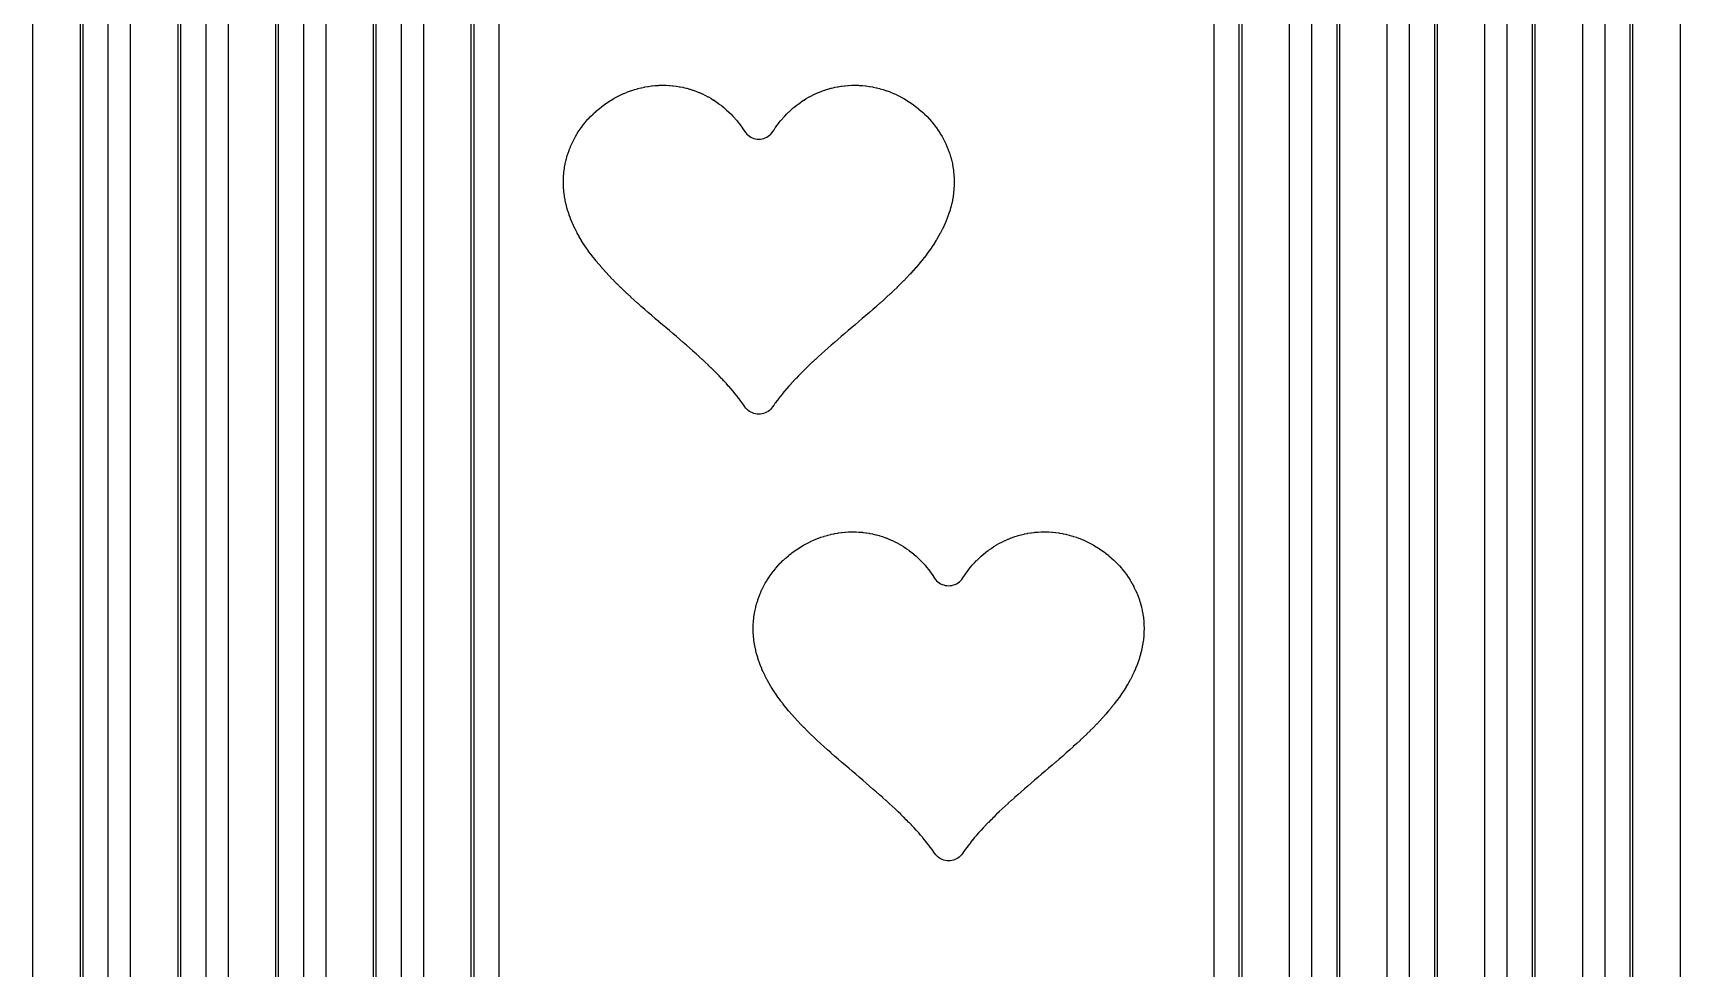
# Model space of a CAD drawing. Header units: metres. Extents: x 9 to 1211, y 9 to 2781.
# Drawn here: x 9 to 599, y 344 to 679 of the extents above; entities that cross this region are included whole.
import ezdxf

# ---------------------------------------------------------------- set-up
doc = ezdxf.new("R2010")
doc.units = ezdxf.units.M
for name, color, linetype in [('ACIKLIK', 5, 'Continuous'), ('CAM_SABLON', 4, 'Continuous'), ('DIS_KENAR_V91_Z3', 1, 'Continuous'), ('LAMBA_T4_Z4', 3, 'Continuous')]:
    doc.layers.add(name, color=color, linetype=linetype)

msp = doc.modelspace()

# ---------------------------------------------------------------- linework, layer by layer
at = {"layer": 'ACIKLIK'}
for points in [[(36, 304.12), (36, 1093.88)], [(71, 304.12), (71, 1093.88)], [(106, 304.12), (106, 1093.88)], [(141, 304.12), (141, 1093.88)], [(176, 304.12), (176, 1093.88)], [(432, 1093.88), (432, 304.12)], [(467, 1093.88), (467, 304.12)], [(502, 1093.88), (502, 304.12)], [(537, 1093.88), (537, 304.12)], [(572, 1093.88), (572, 304.12)]]:
    msp.add_lwpolyline(points, dxfattribs=at)
at = {"layer": 'CAM_SABLON'}
for points in [[(27, 304.08), (27, 1093.92)], [(62, 304.08), (62, 1093.92)], [(97, 304.08), (97, 1093.92)], [(132, 304.08), (132, 1093.92)], [(167, 304.08), (167, 1093.92)], [(441, 1093.92), (441, 304.08)], [(476, 1093.92), (476, 304.08)], [(511, 1093.92), (511, 304.08)], [(546, 1093.92), (546, 304.08)], [(581, 1093.92), (581, 304.08)]]:
    msp.add_lwpolyline(points, dxfattribs=at)
at = {"layer": 'DIS_KENAR_V91_Z3'}
for points in [[(9, 304), (9, 1094)], [(44, 304), (44, 1094)], [(79, 304), (79, 1094)], [(114, 304), (114, 1094)], [(149, 304), (149, 1094)], [(459, 1094), (459, 304)], [(494, 1094), (494, 304)], [(529, 1094), (529, 304)], [(564, 1094), (564, 304)], [(599, 1094), (599, 304)]]:
    msp.add_lwpolyline(points, dxfattribs=at)
for points in [[(209.76, 598.52), (209.68, 598.62), (208.82, 599.75), (208.75, 599.85), (207.92, 600.98), (207.84, 601.09), (207.05, 602.22), (206.97, 602.34), (206.22, 603.47), (206.14, 603.6), (205.43, 604.73), (205.35, 604.86), (204.69, 605.99), (204.6, 606.14), (203.98, 607.27), (203.9, 607.42), (203.31, 608.54), (203.23, 608.7), (202.69, 609.83), (202.62, 609.99), (202.12, 611.12), (202.04, 611.29), (201.59, 612.41), (201.52, 612.59), (201.11, 613.71), (201.04, 613.9), (200.68, 615.01), (200.61, 615.21), (200.29, 616.32), (200.23, 616.52), (199.95, 617.63), (199.9, 617.84), (199.67, 618.94), (199.63, 619.16), (199.43, 620.25), (199.4, 620.47), (199.25, 621.56), (199.22, 621.79), (199.12, 622.87), (199.1, 623.1), (199.03, 624.18), (199.02, 624.42), (199, 625.49), (199, 625.72), (199.02, 626.79), (199.03, 627.03), (199.1, 628.09), (199.12, 628.33), (199.22, 629.38), (199.25, 629.62), (199.4, 630.66), (199.44, 630.9), (199.62, 631.94), (199.67, 632.17), (199.9, 633.2), (199.96, 633.43), (200.23, 634.46), (200.3, 634.68), (200.61, 635.7), (200.68, 635.92), (201.04, 636.92), (201.12, 637.14), (201.51, 638.13), (201.6, 638.35), (202.03, 639.32), (202.13, 639.53), (202.6, 640.5), (202.71, 640.7), (203.22, 641.65), (203.33, 641.85), (203.88, 642.78), (204, 642.97), (204.58, 643.89), (204.71, 644.08), (205.33, 644.97), (205.46, 645.15), (206.12, 646.03), (206.25, 646.2), (206.94, 647.06), (207.08, 647.23), (207.81, 648.06), (207.95, 648.22), (208.71, 649.03), (208.86, 649.18), (209.65, 649.96), (209.8, 650.11), (210.62, 650.87), (210.78, 651.01), (211.62, 651.73), (211.78, 651.87), (212.65, 652.57), (212.82, 652.7), (213.71, 653.36), (213.89, 653.48), (214.8, 654.12), (214.98, 654.23), (215.92, 654.83), (216.1, 654.94), (217.05, 655.51), (217.24, 655.61), (218.21, 656.14), (218.4, 656.24), (219.39, 656.73), (219.58, 656.82), (220.58, 657.28), (220.78, 657.36), (221.8, 657.78), (222, 657.86), (223.02, 658.24), (223.22, 658.31), (224.26, 658.65), (224.46, 658.72), (225.5, 659.02), (225.72, 659.08), (226.76, 659.34), (226.97, 659.39), (228.02, 659.61), (228.24, 659.65), (229.29, 659.84), (229.5, 659.87), (230.56, 660.01), (230.78, 660.04), (231.82, 660.15), (232.05, 660.16), (233.09, 660.23), (233.31, 660.24), (234.36, 660.27), (234.58, 660.27), (235.61, 660.26), (235.84, 660.25), (236.87, 660.2), (237.09, 660.18), (238.11, 660.1), (238.33, 660.07), (239.35, 659.95), (239.57, 659.92), (240.57, 659.75), (240.79, 659.71), (241.78, 659.52), (241.99, 659.47), (242.97, 659.24), (243.18, 659.18), (244.15, 658.91), (244.36, 658.85), (245.3, 658.55), (245.51, 658.48), (246.44, 658.15), (246.65, 658.07), (247.56, 657.7), (247.76, 657.62), (248.66, 657.23), (248.85, 657.14), (249.73, 656.71), (249.92, 656.62), (250.78, 656.16), (250.96, 656.06), (251.8, 655.58), (251.98, 655.48), (252.8, 654.97), (252.97, 654.86), (253.77, 654.33), (253.93, 654.21), (254.71, 653.66), (254.86, 653.54), (255.62, 652.97), (255.77, 652.85), (256.5, 652.25), (256.64, 652.13), (257.35, 651.51), (257.48, 651.39), (258.16, 650.76), (258.3, 650.63), (258.95, 649.99), (259.08, 649.86), (259.71, 649.2), (259.83, 649.08), (260.43, 648.41), (260.54, 648.28), (261.12, 647.6), (261.23, 647.47), (261.78, 646.79), (261.88, 646.66), (262.4, 645.97), (262.5, 645.84), (262.99, 645.15), (263.08, 645.02), (263.55, 644.33), (263.64, 644.2), (263.87, 643.84), (264.31, 643.23), (264.7, 642.78), (265.14, 642.37), (265.62, 642.01), (266.13, 641.7), (266.67, 641.44), (267.23, 641.23), (267.81, 641.09), (268.4, 641), (269, 640.97), (269.6, 641), (270.19, 641.09), (270.77, 641.23), (271.33, 641.44), (271.87, 641.7), (272.38, 642.01), (272.86, 642.37), (273.3, 642.78), (273.69, 643.23), (274.13, 643.84), (274.36, 644.2), (274.45, 644.33), (274.92, 645.02), (275.01, 645.15), (275.5, 645.84), (275.6, 645.97), (276.12, 646.66), (276.22, 646.79), (276.77, 647.47), (276.88, 647.6), (277.46, 648.28), (277.57, 648.41), (278.17, 649.08), (278.29, 649.2), (278.92, 649.86), (279.05, 649.99), (279.7, 650.63), (279.84, 650.76), (280.52, 651.39), (280.65, 651.51), (281.36, 652.13), (281.5, 652.25), (282.23, 652.85), (282.38, 652.97), (283.14, 653.54), (283.29, 653.66), (284.07, 654.21), (284.23, 654.33), (285.03, 654.86), (285.2, 654.97), (286.02, 655.48), (286.2, 655.58), (287.04, 656.06), (287.22, 656.16), (288.08, 656.62), (288.27, 656.71), (289.15, 657.14), (289.34, 657.23), (290.24, 657.62), (290.44, 657.7), (291.35, 658.07), (291.56, 658.15), (292.49, 658.48), (292.7, 658.55), (293.64, 658.85), (293.85, 658.91), (294.82, 659.18), (295.03, 659.24), (296.01, 659.47), (296.22, 659.52), (297.21, 659.71), (297.43, 659.75), (298.43, 659.92), (298.65, 659.95), (299.67, 660.07), (299.89, 660.1), (300.91, 660.18), (301.13, 660.2), (302.16, 660.25), (302.39, 660.26), (303.42, 660.27), (303.64, 660.27), (304.69, 660.24), (304.91, 660.23), (305.95, 660.16), (306.18, 660.15), (307.23, 660.04), (307.44, 660.01), (308.5, 659.87), (308.71, 659.84), (309.76, 659.65), (309.98, 659.61), (311.03, 659.39), (311.24, 659.34), (312.28, 659.08), (312.5, 659.02), (313.54, 658.72), (313.74, 658.65), (314.78, 658.31), (314.98, 658.24), (316, 657.86), (316.2, 657.78), (317.22, 657.36), (317.42, 657.28), (318.42, 656.82), (318.61, 656.73), (319.6, 656.24), (319.79, 656.14), (320.76, 655.61), (320.95, 655.51), (321.9, 654.94), (322.08, 654.83), (323.02, 654.23), (323.2, 654.12), (324.11, 653.48), (324.29, 653.36), (325.18, 652.7), (325.35, 652.57), (326.22, 651.87), (326.38, 651.73), (327.22, 651.01), (327.38, 650.87), (328.2, 650.11), (328.35, 649.96), (329.14, 649.18), (329.29, 649.03), (330.05, 648.22), (330.19, 648.06), (330.92, 647.23), (331.06, 647.06), (331.75, 646.2), (331.88, 646.03), (332.54, 645.15), (332.67, 644.97), (333.29, 644.08), (333.42, 643.89), (334, 642.97), (334.12, 642.78), (334.67, 641.85), (334.78, 641.65), (335.29, 640.7), (335.4, 640.5), (335.87, 639.53), (335.97, 639.32), (336.4, 638.35), (336.49, 638.13), (336.88, 637.14), (336.96, 636.92), (337.32, 635.92), (337.39, 635.7), (337.7, 634.68), (337.77, 634.46), (338.04, 633.43), (338.1, 633.2), (338.33, 632.17), (338.38, 631.94), (338.56, 630.9), (338.6, 630.66), (338.75, 629.62), (338.78, 629.38), (338.88, 628.33), (338.9, 628.09), (338.97, 627.03), (338.98, 626.79), (339, 625.72), (339, 625.49), (338.98, 624.42), (338.97, 624.18), (338.9, 623.1), (338.88, 622.87), (338.78, 621.79), (338.75, 621.56), (338.6, 620.47), (338.57, 620.25), (338.37, 619.16), (338.33, 618.94), (338.1, 617.84), (338.05, 617.63), (337.77, 616.52), (337.71, 616.32), (337.39, 615.21), (337.32, 615.01), (336.96, 613.9), (336.89, 613.71), (336.48, 612.59), (336.41, 612.41), (335.96, 611.29), (335.88, 611.12), (335.38, 609.99), (335.31, 609.83), (334.77, 608.7), (334.69, 608.54), (334.1, 607.42), (334.02, 607.27), (333.4, 606.14), (333.31, 605.99), (332.65, 604.86), (332.57, 604.73), (331.86, 603.6), (331.78, 603.47), (331.03, 602.34), (330.95, 602.22), (330.16, 601.09), (330.08, 600.98), (329.25, 599.85), (329.18, 599.75), (328.31, 598.61), (328.24, 598.52), (327.37, 597.43), (327.3, 597.34), (326.37, 596.21), (326.3, 596.13), (325.33, 595), (325.26, 594.92), (324.26, 593.79), (324.2, 593.72), (323.17, 592.6), (323.11, 592.53), (322.05, 591.41), (321.99, 591.35), (320.91, 590.23), (320.85, 590.18), (319.74, 589.06), (319.69, 589.01), (318.56, 587.9), (318.51, 587.85), (317.36, 586.74), (317.32, 586.7), (316.14, 585.59), (316.1, 585.56), (314.91, 584.45), (314.88, 584.42), (313.67, 583.32), (313.64, 583.29), (312.42, 582.19), (312.39, 582.17), (311.16, 581.07), (311.13, 581.05), (309.89, 579.96), (309.87, 579.94), (308.62, 578.85), (308.6, 578.84), (307.35, 577.75), (307.33, 577.74), (306.08, 576.66), (306.07, 576.65), (304.8, 575.57), (304.8, 575.57), (303.54, 574.49), (302.27, 573.42), (301.02, 572.35), (299.78, 571.3), (298.55, 570.24), (297.34, 569.2), (296.13, 568.16), (294.94, 567.12), (293.77, 566.1), (292.61, 565.07), (292.57, 565.04), (291.47, 564.05), (291.43, 564.02), (290.36, 563.04), (290.32, 563), (289.27, 562.04), (289.22, 562), (288.2, 561.05), (288.15, 561), (287.16, 560.06), (287.1, 560.01), (286.14, 559.08), (286.08, 559.03), (285.15, 558.11), (285.09, 558.05), (284.18, 557.15), (284.12, 557.09), (283.25, 556.2), (283.18, 556.13), (282.34, 555.26), (282.27, 555.19), (281.47, 554.33), (281.4, 554.25), (280.62, 553.41), (280.55, 553.33), (279.81, 552.51), (279.73, 552.42), (279.02, 551.61), (278.95, 551.52), (278.27, 550.73), (278.19, 550.63), (277.55, 549.86), (277.47, 549.76), (276.87, 549.01), (276.79, 548.9), (276.21, 548.17), (276.13, 548.06), (275.59, 547.35), (275.51, 547.24), (275, 546.54), (274.92, 546.43), (274.45, 545.76), (274.36, 545.63), (273.96, 545.04), (273.61, 544.58), (273.21, 544.15), (272.78, 543.76), (272.31, 543.41), (271.81, 543.12), (271.28, 542.87), (270.73, 542.67), (270.16, 542.53), (269.58, 542.45), (269, 542.42), (268.42, 542.45), (267.84, 542.53), (267.27, 542.67), (266.72, 542.87), (266.19, 543.12), (265.69, 543.41), (265.22, 543.76), (264.79, 544.15), (264.39, 544.58), (264.04, 545.04), (263.64, 545.63), (263.55, 545.76), (263.08, 546.43), (263, 546.54), (262.49, 547.24), (262.41, 547.35), (261.87, 548.06), (261.79, 548.17), (261.21, 548.9), (261.13, 549.01), (260.53, 549.76), (260.45, 549.86), (259.81, 550.63), (259.73, 550.73), (259.05, 551.52), (258.98, 551.61), (258.27, 552.42), (258.19, 552.51), (257.45, 553.33), (257.38, 553.41), (256.6, 554.25), (256.53, 554.33), (255.73, 555.19), (255.66, 555.26), (254.82, 556.13), (254.75, 556.2), (253.88, 557.09), (253.82, 557.15), (252.91, 558.05), (252.85, 558.11), (251.92, 559.03), (251.86, 559.08), (250.9, 560.01), (250.84, 560.06), (249.85, 561), (249.8, 561.05), (248.78, 562), (248.73, 562.04), (247.68, 563), (247.64, 563.04), (246.57, 564.02), (246.53, 564.05), (245.43, 565.04), (245.39, 565.07), (244.27, 566.06), (243.09, 567.09), (241.9, 568.13), (240.69, 569.18), (239.47, 570.23), (238.23, 571.29), (236.98, 572.35), (235.73, 573.42), (234.47, 574.49), (233.21, 575.56), (233.2, 575.57), (231.94, 576.64), (231.93, 576.65), (230.68, 577.73), (230.66, 577.74), (229.41, 578.83), (229.4, 578.84), (228.15, 579.93), (228.13, 579.94), (226.89, 581.03), (226.87, 581.05), (225.64, 582.14), (225.61, 582.17), (224.39, 583.26), (224.36, 583.29), (223.16, 584.39), (223.12, 584.42), (221.93, 585.52), (221.89, 585.56), (220.72, 586.66), (220.68, 586.7), (219.53, 587.81), (219.48, 587.85), (218.35, 588.96), (218.3, 589.01), (217.2, 590.13), (217.14, 590.18), (216.06, 591.29), (216, 591.35), (214.95, 592.47), (214.89, 592.54), (213.86, 593.66), (213.8, 593.73), (212.8, 594.85), (212.73, 594.93), (211.77, 596.05), (211.7, 596.13), (210.77, 597.26), (210.69, 597.35), (209.76, 598.52)], [(277.76, 438.52), (277.68, 438.62), (276.82, 439.75), (276.75, 439.85), (275.92, 440.98), (275.84, 441.09), (275.05, 442.22), (274.97, 442.34), (274.22, 443.47), (274.14, 443.6), (273.43, 444.73), (273.35, 444.86), (272.69, 445.99), (272.6, 446.14), (271.98, 447.27), (271.9, 447.42), (271.31, 448.54), (271.23, 448.7), (270.69, 449.83), (270.62, 449.99), (270.12, 451.12), (270.04, 451.29), (269.59, 452.41), (269.52, 452.59), (269.11, 453.71), (269.04, 453.9), (268.68, 455.01), (268.61, 455.21), (268.29, 456.32), (268.23, 456.52), (267.95, 457.63), (267.9, 457.84), (267.67, 458.94), (267.63, 459.16), (267.43, 460.25), (267.4, 460.47), (267.25, 461.56), (267.22, 461.79), (267.12, 462.87), (267.1, 463.1), (267.03, 464.18), (267.02, 464.42), (267, 465.49), (267, 465.72), (267.02, 466.79), (267.03, 467.03), (267.1, 468.09), (267.12, 468.33), (267.22, 469.38), (267.25, 469.62), (267.4, 470.66), (267.44, 470.9), (267.62, 471.94), (267.67, 472.17), (267.9, 473.2), (267.96, 473.43), (268.23, 474.46), (268.3, 474.68), (268.61, 475.7), (268.68, 475.92), (269.04, 476.92), (269.12, 477.14), (269.51, 478.13), (269.6, 478.35), (270.03, 479.32), (270.13, 479.53), (270.6, 480.5), (270.71, 480.7), (271.22, 481.65), (271.33, 481.85), (271.88, 482.78), (272, 482.97), (272.58, 483.89), (272.71, 484.08), (273.33, 484.97), (273.46, 485.15), (274.12, 486.03), (274.25, 486.2), (274.94, 487.06), (275.08, 487.23), (275.81, 488.06), (275.95, 488.22), (276.71, 489.03), (276.86, 489.18), (277.65, 489.96), (277.8, 490.11), (278.62, 490.87), (278.78, 491.01), (279.62, 491.73), (279.78, 491.87), (280.65, 492.57), (280.82, 492.7), (281.71, 493.36), (281.89, 493.48), (282.8, 494.12), (282.98, 494.23), (283.92, 494.83), (284.1, 494.94), (285.05, 495.51), (285.24, 495.61), (286.21, 496.14), (286.4, 496.24), (287.39, 496.73), (287.58, 496.82), (288.58, 497.28), (288.78, 497.36), (289.8, 497.78), (290, 497.86), (291.02, 498.24), (291.22, 498.31), (292.26, 498.65), (292.46, 498.72), (293.5, 499.02), (293.72, 499.08), (294.76, 499.34), (294.97, 499.39), (296.02, 499.61), (296.24, 499.65), (297.29, 499.84), (297.5, 499.87), (298.56, 500.01), (298.78, 500.04), (299.82, 500.15), (300.05, 500.16), (301.09, 500.23), (301.31, 500.24), (302.36, 500.27), (302.58, 500.27), (303.61, 500.26), (303.84, 500.25), (304.87, 500.2), (305.09, 500.18), (306.11, 500.1), (306.33, 500.07), (307.35, 499.95), (307.57, 499.92), (308.57, 499.75), (308.79, 499.71), (309.78, 499.52), (309.99, 499.47), (310.97, 499.24), (311.18, 499.18), (312.15, 498.91), (312.36, 498.85), (313.3, 498.55), (313.51, 498.48), (314.44, 498.15), (314.65, 498.07), (315.56, 497.7), (315.76, 497.62), (316.66, 497.23), (316.85, 497.14), (317.73, 496.71), (317.92, 496.62), (318.78, 496.16), (318.96, 496.06), (319.8, 495.58), (319.98, 495.48), (320.8, 494.97), (320.97, 494.86), (321.77, 494.33), (321.93, 494.21), (322.71, 493.66), (322.86, 493.54), (323.62, 492.97), (323.77, 492.85), (324.5, 492.25), (324.64, 492.13), (325.35, 491.51), (325.48, 491.39), (326.16, 490.76), (326.3, 490.63), (326.95, 489.99), (327.08, 489.86), (327.71, 489.2), (327.83, 489.08), (328.43, 488.41), (328.54, 488.28), (329.12, 487.6), (329.23, 487.47), (329.78, 486.79), (329.88, 486.66), (330.4, 485.97), (330.5, 485.84), (330.99, 485.15), (331.08, 485.02), (331.55, 484.33), (331.64, 484.2), (331.87, 483.84), (332.31, 483.23), (332.7, 482.78), (333.14, 482.37), (333.62, 482.01), (334.13, 481.7), (334.67, 481.44), (335.23, 481.23), (335.81, 481.09), (336.4, 481), (337, 480.97), (337.6, 481), (338.19, 481.09), (338.77, 481.23), (339.33, 481.44), (339.87, 481.7), (340.38, 482.01), (340.86, 482.37), (341.3, 482.78), (341.69, 483.23), (342.13, 483.84), (342.36, 484.2), (342.45, 484.33), (342.92, 485.02), (343.01, 485.15), (343.5, 485.84), (343.6, 485.97), (344.12, 486.66), (344.22, 486.79), (344.77, 487.47), (344.88, 487.6), (345.46, 488.28), (345.57, 488.41), (346.17, 489.08), (346.29, 489.2), (346.92, 489.86), (347.05, 489.99), (347.7, 490.63), (347.84, 490.76), (348.52, 491.39), (348.65, 491.51), (349.36, 492.13), (349.5, 492.25), (350.23, 492.85), (350.38, 492.97), (351.14, 493.54), (351.29, 493.66), (352.07, 494.21), (352.23, 494.33), (353.03, 494.86), (353.2, 494.97), (354.02, 495.48), (354.2, 495.58), (355.04, 496.06), (355.22, 496.16), (356.08, 496.62), (356.27, 496.71), (357.15, 497.14), (357.34, 497.23), (358.24, 497.62), (358.44, 497.7), (359.35, 498.07), (359.56, 498.15), (360.49, 498.48), (360.7, 498.55), (361.64, 498.85), (361.85, 498.91), (362.82, 499.18), (363.03, 499.24), (364.01, 499.47), (364.22, 499.52), (365.21, 499.71), (365.43, 499.75), (366.43, 499.92), (366.65, 499.95), (367.67, 500.07), (367.89, 500.1), (368.91, 500.18), (369.13, 500.2), (370.16, 500.25), (370.39, 500.26), (371.42, 500.27), (371.64, 500.27), (372.69, 500.24), (372.91, 500.23), (373.95, 500.16), (374.18, 500.15), (375.23, 500.04), (375.44, 500.01), (376.5, 499.87), (376.71, 499.84), (377.76, 499.65), (377.98, 499.61), (379.03, 499.39), (379.24, 499.34), (380.28, 499.08), (380.5, 499.02), (381.54, 498.72), (381.74, 498.65), (382.78, 498.31), (382.98, 498.24), (384, 497.86), (384.2, 497.78), (385.22, 497.36), (385.42, 497.28), (386.42, 496.82), (386.61, 496.73), (387.6, 496.24), (387.79, 496.14), (388.76, 495.61), (388.95, 495.51), (389.9, 494.94), (390.08, 494.83), (391.02, 494.23), (391.2, 494.12), (392.11, 493.48), (392.29, 493.36), (393.18, 492.7), (393.35, 492.57), (394.22, 491.87), (394.38, 491.73), (395.22, 491.01), (395.38, 490.87), (396.2, 490.11), (396.35, 489.96), (397.14, 489.18), (397.29, 489.03), (398.05, 488.22), (398.19, 488.06), (398.92, 487.23), (399.06, 487.06), (399.75, 486.2), (399.88, 486.03), (400.54, 485.15), (400.67, 484.97), (401.29, 484.08), (401.42, 483.89), (402, 482.97), (402.12, 482.78), (402.67, 481.85), (402.78, 481.65), (403.29, 480.7), (403.4, 480.5), (403.87, 479.53), (403.97, 479.32), (404.4, 478.35), (404.49, 478.13), (404.88, 477.14), (404.96, 476.92), (405.32, 475.92), (405.39, 475.7), (405.7, 474.68), (405.77, 474.46), (406.04, 473.43), (406.1, 473.2), (406.33, 472.17), (406.38, 471.94), (406.56, 470.9), (406.6, 470.66), (406.75, 469.62), (406.78, 469.38), (406.88, 468.33), (406.9, 468.09), (406.97, 467.03), (406.98, 466.79), (407, 465.72), (407, 465.49), (406.98, 464.42), (406.97, 464.18), (406.9, 463.1), (406.88, 462.87), (406.78, 461.79), (406.75, 461.56), (406.6, 460.47), (406.57, 460.25), (406.37, 459.16), (406.33, 458.94), (406.1, 457.84), (406.05, 457.63), (405.77, 456.52), (405.71, 456.32), (405.39, 455.21), (405.32, 455.01), (404.96, 453.9), (404.89, 453.71), (404.48, 452.59), (404.41, 452.41), (403.96, 451.29), (403.88, 451.12), (403.38, 449.99), (403.31, 449.83), (402.77, 448.7), (402.69, 448.54), (402.1, 447.42), (402.02, 447.27), (401.4, 446.14), (401.31, 445.99), (400.65, 444.86), (400.57, 444.73), (399.86, 443.6), (399.78, 443.47), (399.03, 442.34), (398.95, 442.22), (398.16, 441.09), (398.08, 440.98), (397.25, 439.85), (397.18, 439.75), (396.31, 438.61), (396.24, 438.52), (395.37, 437.43), (395.3, 437.34), (394.37, 436.21), (394.3, 436.13), (393.33, 435), (393.26, 434.92), (392.26, 433.79), (392.2, 433.72), (391.17, 432.6), (391.11, 432.53), (390.05, 431.41), (389.99, 431.35), (388.91, 430.23), (388.85, 430.18), (387.74, 429.06), (387.69, 429.01), (386.56, 427.9), (386.51, 427.85), (385.36, 426.74), (385.32, 426.7), (384.14, 425.59), (384.1, 425.56), (382.91, 424.45), (382.88, 424.42), (381.67, 423.32), (381.64, 423.29), (380.42, 422.19), (380.39, 422.17), (379.16, 421.07), (379.13, 421.05), (377.89, 419.96), (377.87, 419.94), (376.62, 418.85), (376.6, 418.84), (375.35, 417.75), (375.33, 417.74), (374.08, 416.66), (374.07, 416.65), (372.8, 415.57), (372.8, 415.57), (371.54, 414.49), (370.27, 413.42), (369.02, 412.35), (367.78, 411.3), (366.55, 410.24), (365.34, 409.2), (364.13, 408.16), (362.94, 407.12), (361.77, 406.1), (360.61, 405.07), (360.57, 405.04), (359.47, 404.05), (359.43, 404.02), (358.36, 403.04), (358.32, 403), (357.27, 402.04), (357.22, 402), (356.2, 401.05), (356.15, 401), (355.16, 400.06), (355.1, 400.01), (354.14, 399.08), (354.08, 399.03), (353.15, 398.11), (353.09, 398.05), (352.18, 397.15), (352.12, 397.09), (351.25, 396.2), (351.18, 396.13), (350.34, 395.26), (350.27, 395.19), (349.47, 394.33), (349.4, 394.25), (348.62, 393.41), (348.55, 393.33), (347.81, 392.51), (347.73, 392.42), (347.02, 391.61), (346.95, 391.52), (346.27, 390.73), (346.19, 390.63), (345.55, 389.86), (345.47, 389.76), (344.87, 389.01), (344.79, 388.9), (344.21, 388.17), (344.13, 388.06), (343.59, 387.35), (343.51, 387.24), (343, 386.54), (342.92, 386.43), (342.45, 385.76), (342.36, 385.63), (341.96, 385.04), (341.61, 384.58), (341.21, 384.15), (340.78, 383.76), (340.31, 383.41), (339.81, 383.12), (339.28, 382.87), (338.73, 382.67), (338.16, 382.53), (337.58, 382.45), (337, 382.42), (336.42, 382.45), (335.84, 382.53), (335.27, 382.67), (334.72, 382.87), (334.19, 383.12), (333.69, 383.41), (333.22, 383.76), (332.79, 384.15), (332.39, 384.58), (332.04, 385.04), (331.64, 385.63), (331.55, 385.76), (331.08, 386.43), (331, 386.54), (330.49, 387.24), (330.41, 387.35), (329.87, 388.06), (329.79, 388.17), (329.21, 388.9), (329.13, 389.01), (328.53, 389.76), (328.45, 389.86), (327.81, 390.63), (327.73, 390.73), (327.05, 391.52), (326.98, 391.61), (326.27, 392.42), (326.19, 392.51), (325.45, 393.33), (325.38, 393.41), (324.6, 394.25), (324.53, 394.33), (323.73, 395.19), (323.66, 395.26), (322.82, 396.13), (322.75, 396.2), (321.88, 397.09), (321.82, 397.15), (320.91, 398.05), (320.85, 398.11), (319.92, 399.03), (319.86, 399.08), (318.9, 400.01), (318.84, 400.06), (317.85, 401), (317.8, 401.05), (316.78, 402), (316.73, 402.04), (315.68, 403), (315.64, 403.04), (314.57, 404.02), (314.53, 404.05), (313.43, 405.04), (313.39, 405.07), (312.27, 406.06), (311.09, 407.09), (309.9, 408.13), (308.69, 409.18), (307.47, 410.23), (306.23, 411.29), (304.98, 412.35), (303.73, 413.42), (302.47, 414.49), (301.21, 415.56), (301.2, 415.57), (299.94, 416.64), (299.93, 416.65), (298.68, 417.73), (298.66, 417.74), (297.41, 418.83), (297.4, 418.84), (296.15, 419.93), (296.13, 419.94), (294.89, 421.03), (294.87, 421.05), (293.64, 422.14), (293.61, 422.17), (292.39, 423.26), (292.36, 423.29), (291.16, 424.39), (291.12, 424.42), (289.93, 425.52), (289.89, 425.56), (288.72, 426.66), (288.68, 426.7), (287.53, 427.81), (287.48, 427.85), (286.35, 428.96), (286.3, 429.01), (285.2, 430.13), (285.14, 430.18), (284.06, 431.29), (284, 431.35), (282.95, 432.47), (282.89, 432.54), (281.86, 433.66), (281.8, 433.73), (280.8, 434.85), (280.73, 434.93), (279.77, 436.05), (279.7, 436.13), (278.77, 437.26), (278.69, 437.35), (277.76, 438.52)]]:
    msp.add_lwpolyline(points, close=True, dxfattribs=at)
at = {"layer": 'LAMBA_T4_Z4'}
for points in [[(26, 304.07), (26, 1093.93)], [(61, 304.07), (61, 1093.93)], [(96, 304.07), (96, 1093.93)], [(131, 304.07), (131, 1093.93)], [(166, 304.07), (166, 1093.93)], [(442, 1093.93), (442, 304.07)], [(477, 1093.93), (477, 304.07)], [(512, 1093.93), (512, 304.07)], [(547, 1093.93), (547, 304.07)], [(582, 1093.93), (582, 304.07)]]:
    msp.add_lwpolyline(points, dxfattribs=at)

doc.saveas('drawing.dxf')
